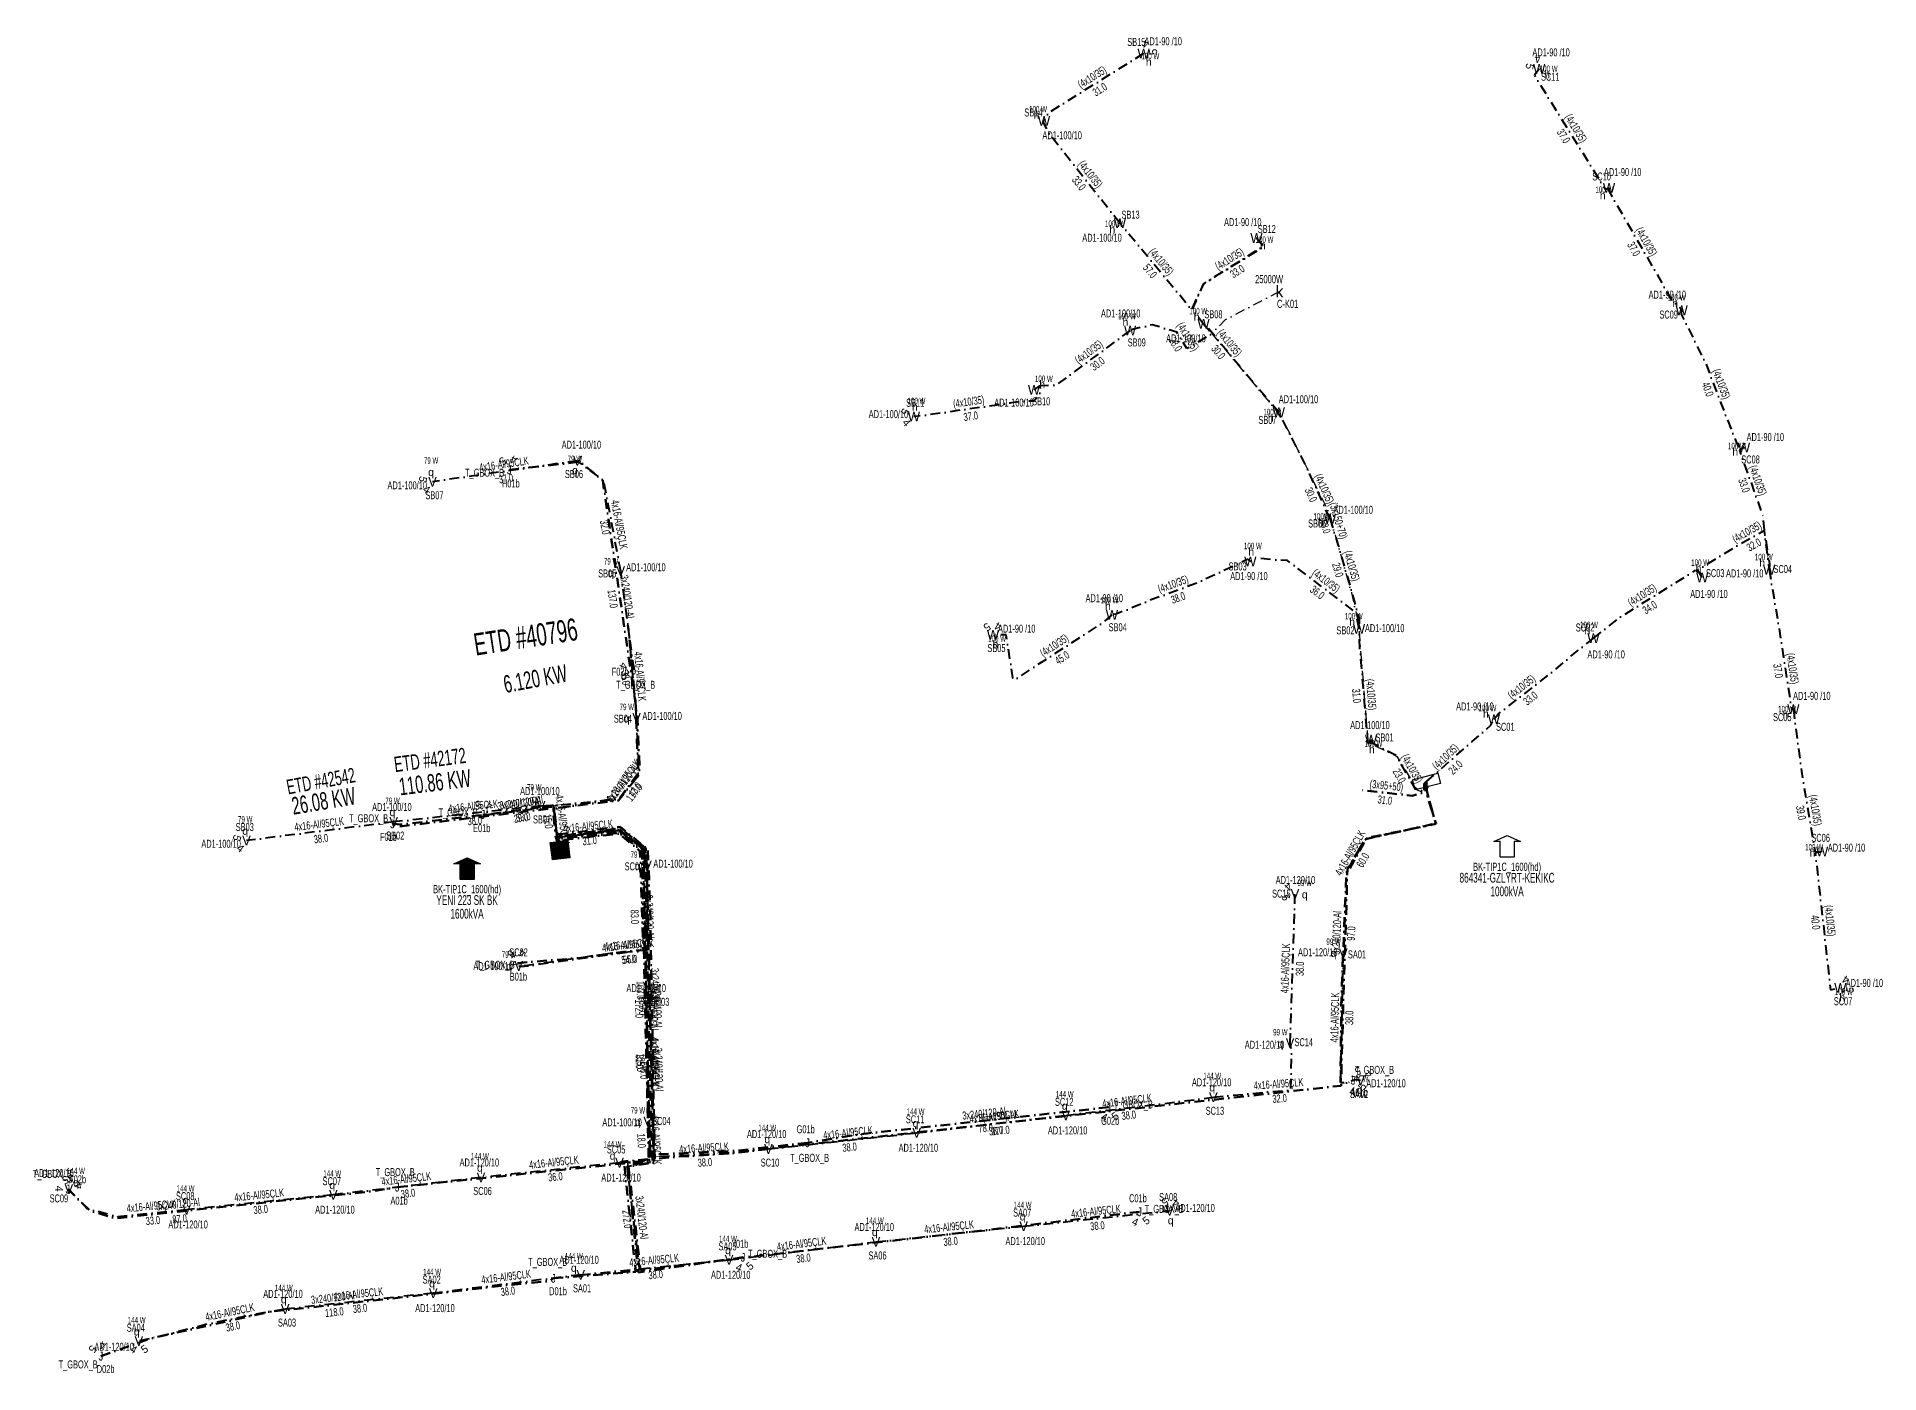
# Model space of a CAD drawing. Header units: millimetres. Extents: x 572025 to 573602, y 4087957 to 4089432.
# Drawn here: x 572557 to 573028.9, y 4088610 to 4088952.3 of the extents above; entities that cross this region are included whole.
import ezdxf
from ezdxf.enums import TextEntityAlignment as Align

# ---------------------------------------------------------------- set-up
doc = ezdxf.new("R2010")
doc.units = ezdxf.units.MM
doc.linetypes.add('DASHDOT', pattern=[5, 2.5, -1.25, 0, -1.25])
for name, color, linetype, lineweight in [('DIREK_AYD_MEVCUT', 190, 'Continuous', 25), ('DIREK_AYD_YENI', 152, 'Continuous', 25), ('DIREK_BOX_YENI', 5, 'Continuous', 25), ('HAT_ABONE_YERALTI_MEVCUT', 56, 'DASHDOT', 30), ('HAT_AG_YERALTI_MEVCUT', 126, 'DASHDOT', 50), ('HAT_AYD_YERALTI_MEVCUT', 150, 'DASHDOT', 40), ('HAT_AYD_YERALTI_YENI', 4, 'DASHDOT', 40), ('HAT_BOX_YERALTI_YENI', 5, 'DASHDOT', 50), ('HAT_OG_YERALTI_YENI', 1, 'DASHDOT', 70), ('KOFRE_ABONE_MEVCUT', 6, 'Continuous', 25), ('KULLANICI', 1, 'Continuous', 25), ('TRAFO_MEVCUT', 5, 'Continuous', 30), ('TRAFO_TADILAT_BYSK', 5, 'Continuous', 30), ('TRAFO_YENI', 5, 'Continuous', 30)]:
    doc.layers.add(name, color=color, linetype=linetype, lineweight=lineweight)
doc.layers.add('LAMBA_GUCU', color=4, linetype='Continuous')
doc.styles.add('Direk', font='B_CAD')
doc.styles.get("Standard").update_dxf_attribs({"font": 'Arial'})

# ---------------------------------------------------------------- blocks, each defined once
blk = doc.blocks.new('YENI_BINA_KARE')
blk.add_hatch(color=5).paths.add_polyline_path([(-2.25, -2.25), (2.25, -2.25), (2.25, 2.25), (-2.25, 2.25)])
at = {"layer": 'TRAFO_TADILAT_BYSK', "linetype": 'Continuous'}
for p, q in [((-2.25, -2.25), (-2.25, 2.25)), ((-2.25, 2.25), (2.25, 2.25)), ((0, 1.8), (0, 2.7)), ((2.25, 2.25), (2.25, -2.25)), ((2.25, -2.25), (-2.25, -2.25))]:
    blk.add_line(p, q, dxfattribs=at)
blk = doc.blocks.new('YENI_BETKOSK')
at = {"layer": 'TRAFO_YENI', "linetype": 'Continuous'}
for p, q in [((-3.4, 2), (0, 3.6)), ((-1.8, 2), (-3.4, 2)), ((-1.8, -2), (-1.8, 2)), ((0, 3.6), (3.4, 2)), ((3.4, 2), (1.8, 2)), ((1.8, 2), (1.8, -2)), ((1.8, -2), (-1.8, -2))]:
    blk.add_line(p, q, dxfattribs=at)
for points in [[(-3.4, 2), (-1.8, 2), (-1.8, 2.752941)], [(-1.8, 2.752941), (0, -2), (0, 3.6)], [(-1.8, -2), (-1.8, 2.752941), (0, -2)], [(0, -2), (0, 3.6), (1.8, -2)], [(0, 3.6), (1.8, -2), (1.8, 2.752941)], [(1.8, 2), (1.8, 2.752941), (3.4, 2)]]:
    blk.add_solid(points, dxfattribs=at)
blk = doc.blocks.new('MEV_BINA_KARE')
at = {"layer": 'TRAFO_MEVCUT', "linetype": 'Continuous'}
for p, q in [((-2.25, -2.25), (-2.25, 2.25)), ((-2.25, 2.25), (2.25, 2.25)), ((0, 1.8), (0, 2.7)), ((2.25, 2.25), (2.25, -2.25)), ((2.25, -2.25), (-2.25, -2.25))]:
    blk.add_line(p, q, dxfattribs=at)
blk = doc.blocks.new('MEV_BETKOSK')
at = {"layer": 'TRAFO_MEVCUT', "linetype": 'Continuous'}
for p, q in [((-3.4, 2), (0, 3.6)), ((-1.8, 2), (-3.4, 2)), ((-1.8, -2), (-1.8, 2)), ((0, 3.6), (3.4, 2)), ((3.4, 2), (1.8, 2)), ((1.8, 2), (1.8, -2)), ((1.8, -2), (-1.8, -2))]:
    blk.add_line(p, q, dxfattribs=at)

msp = doc.modelspace()

# ---------------------------------------------------------------- linework, layer by layer
at = {"layer": 'HAT_ABONE_YERALTI_MEVCUT', "flags": 128}
msp.add_lwpolyline([(572875.299851, 4088887.068875), (572861.376012, 4088879.814437), (572857.982807, 4088876.304226), (572874.246788, 4088856.881054), (572876.703936, 4088853.136829), (572887.57434, 4088831.294015), (572889.680467, 4088824.390599), (572893.775714, 4088809.881724), (572895.53082, 4088802.042252), (572897.987968, 4088771.620417), (572905.358367, 4088768.007525), (572906.762452, 4088765.784391), (572910.506678, 4088759.46601), (572911.559741, 4088758.997982), (572912.953, 4088761.559)], dxfattribs=at)
at = {"layer": 'HAT_AG_YERALTI_MEVCUT', "flags": 128}
msp.add_lwpolyline([(572912.953, 4088761.559), (572912.307, 4088760.882), (572912.342, 4088760.884), (572912.368, 4088758.783), (572911.435, 4088758.545), (572909.258, 4088757.928), (572895.755, 4088759.418)], dxfattribs=at)
at = {"layer": 'HAT_AYD_YERALTI_MEVCUT', "flags": 128}
for points in [[(572840.495, 4088948.033), (572816.07542, 4088932.790029), (572815.018, 4088930.765)], [(572941.827, 4088944.14), (572940.596, 4088942.449626), (572958.725878, 4088913.315103), (572959.721, 4088913.607)], [(572834.439, 4088904.558), (572816.400304, 4088927.385718), (572814.762205, 4088930.544909), (572815.018, 4088930.765)], [(572959.721, 4088913.607), (572959.625932, 4088912.899694), (572975.749023, 4088884.928474), (572978.571679, 4088882.265591), (572978.312, 4088882.259)], [(572869.415, 4088900.79), (572871.348452, 4088898.581079), (572855.906885, 4088889.095545), (572852.755545, 4088882.477731), (572834.439, 4088904.558)], [(572869.415, 4088900.79), (572871.188832, 4088898.704268), (572855.778778, 4088888.966627), (572852.946679, 4088882.451218), (572855.868, 4088878.824)], [(572855.868, 4088878.824), (572858.030412, 4088876.279987), (572851.586236, 4088872.445436), (572848.976611, 4088876.652791), (572842.692209, 4088878.570066), (572837.68599, 4088877.34514), (572837.052, 4088877.098)], [(572875.141, 4088856.127), (572865.529106, 4088867.395363), (572856.645713, 4088878.144005), (572855.868, 4088878.824)], [(572978.312, 4088882.259), (572978.206075, 4088881.304043), (572984.59646, 4088868.433267), (572988.916721, 4088857.002578), (572993.05697, 4088846.651954), (572994.292, 4088847.134)], [(572837.052, 4088877.098), (572818.102903, 4088863.076316), (572814.108579, 4088862.916543), (572812.441, 4088861.92)], [(572812.441, 4088861.92), (572813.895549, 4088862.916543), (572814.161837, 4088861.425329), (572812.51085, 4088858.975477), (572809.741452, 4088858.975477), (572782.176743, 4088855.042107), (572781.685, 4088855.086)], [(572888.234, 4088828.902), (572881.982529, 4088842.692042), (572875.914347, 4088854.613527), (572875.141, 4088856.127)], [(572994.292, 4088847.134), (572993.113565, 4088846.431486), (572999.072818, 4088829.723082), (572999.482493, 4088825.544405), (573000.834418, 4088817.309953), (573000.718, 4088815.84)], [(572888.234, 4088828.902), (572890.276818, 4088822.303455), (572893.807801, 4088810.256575), (572895.677144, 4088803.263846), (572895.69, 4088800.69)], [(572983.583, 4088813.851), (572982.47381, 4088815.791403), (572992.374407, 4088821.884078), (572999.436372, 4088825.83047), (573000.544131, 4088817.106867), (573000.718, 4088815.84)], [(572867.84, 4088817.946), (572867.233031, 4088818.485486), (572853.865361, 4088812.254341), (572843.533378, 4088808.526306), (572833.508775, 4088804.444052), (572832.404, 4088804.263)], [(572895.69, 4088800.69), (572894.904452, 4088804.853011), (572877.34065, 4088818.163058), (572869.19223, 4088818.748892), (572867.84, 4088817.946)], [(572955.721, 4088798.273), (572962.649201, 4088803.725808), (572975.636984, 4088811.799295), (572981.838358, 4088815.660528), (572983.35945, 4088814.724472), (572983.583, 4088813.851)], [(573000.718, 4088815.84), (573003.382763, 4088800.075071), (573006.416404, 4088780.361667), (573006.929, 4088780.113)], [(572832.404, 4088804.263), (572829.903642, 4088802.149876), (572807.330592, 4088787.565474), (572807.04382, 4088788.139018), (572805.290746, 4088799.16018), (572801.849483, 4088799.119213), (572801.937, 4088799.142)], [(572898.769, 4088772.292), (572898.694739, 4088771.484822), (572897.957326, 4088771.648692), (572895.909794, 4088795.727591), (572895.69, 4088800.69)], [(572930.238, 4088777.529), (572931.298627, 4088778.812774), (572945.573488, 4088789.928445), (572951.657855, 4088795.076755), (572955.721, 4088798.273)], [(573006.929, 4088780.113), (573008.990265, 4088764.247561), (573012.488776, 4088743.560713), (573014.289, 4088743.665)], [(572912.953, 4088761.559), (572924.629225, 4088771.792351), (572929.426514, 4088776.004605), (572930.238, 4088777.529)], [(572912.953, 4088761.559), (572912.541728, 4088758.743954), (572910.042715, 4088759.768139), (572905.249527, 4088768.166461), (572898.981511, 4088771.443855), (572898.769, 4088772.292)], [(573014.289, 4088743.665), (573012.544336, 4088743.220736), (573016.445458, 4088708.204874), (573018.948, 4088708.718)]]:
    msp.add_lwpolyline(points, dxfattribs=at)
at = {"layer": 'HAT_AYD_YERALTI_YENI', "flags": 128}
for points in [[(572695.469106, 4088843.717077), (572658.372697, 4088838.357617)], [(572706.584, 4088815.418), (572702.215015, 4088838.677965), (572695.469106, 4088843.717077)], [(572710.641295, 4088777.907556), (572708.80285, 4088798.723836), (572706.584, 4088815.418)], [(572686.216813, 4088755.355122), (572689.454854, 4088755.39649), (572697.082296, 4088756.20925), (572706.147697, 4088757.084531), (572711.336858, 4088764.211812), (572710.641295, 4088777.907556)], [(572912.953, 4088761.559), (572912.920587, 4088759.253644), (572915.399191, 4088750.745004), (572897.716017, 4088747.119583), (572892.326337, 4088737.605647), (572891.763657, 4088718.599563), (572891.661499, 4088717.483143)], [(572686.216813, 4088755.355122), (572648.423467, 4088751.210046)], [(572686.216813, 4088755.355122), (572689.329814, 4088755.58405), (572690.392655, 4088747.644009), (572690.955335, 4088745.768409), (572691.04, 4088743.984)], [(572648.423467, 4088751.210046), (572610.72343, 4088746.447547)], [(572696.346954, 4088635.239951), (572711.488704, 4088636.216438), (572708.237663, 4088662.956246), (572714.252088, 4088664.09411), (572712.95022, 4088715.1158), (572712.543071, 4088744.019054), (572705.797162, 4088749.301994), (572690.761099, 4088747.513922), (572691.04, 4088743.984)], [(572691.04, 4088743.984), (572690.935206, 4088747.519491), (572705.889992, 4088749.063735), (572712.635901, 4088744.105898), (572713.02612, 4088742.870264), (572713.446, 4088740.082)], [(572713.446, 4088740.082), (572713.204833, 4088718.17885), (572704.5083, 4088717.609918), (572682.07612, 4088714.358877), (572680.46212, 4088714.306669)], [(572878.026, 4088694.575), (572879.27958, 4088732.748815)], [(572680.46212, 4088714.306669), (572681.978784, 4088714.26717), (572703.735747, 4088717.26813), (572712.988709, 4088718.51853), (572713.238789, 4088701.075448), (572713.162754, 4088705.100488)], [(572896.083097, 4088685.016713), (572894.645096, 4088685.177866), (572892.610421, 4088684.40099), (572890.982682, 4088684.696943), (572891.661499, 4088717.483143)], [(572713.162754, 4088705.100488), (572713.494657, 4088674.50152)], [(572858.371027, 4088680.709084), (572872.167238, 4088682.047854), (572878.234268, 4088682.491783), (572878.382245, 4088692.406199), (572878.026, 4088694.575)], [(572820.588155, 4088676.050441), (572851.787599, 4088679.841407), (572858.371027, 4088680.709084)], [(572782.38178, 4088671.579575), (572820.588155, 4088676.050441)], [(572713.494657, 4088674.50152), (572714.063348, 4088664.847661), (572707.089962, 4088664.270553), (572706.272393, 4088663.933907)], [(572744.409599, 4088667.444646), (572782.38178, 4088671.579575)], [(572706.272393, 4088663.933907), (572720.841086, 4088665.456177), (572735.220689, 4088666.321838), (572744.409599, 4088667.444646)], [(572706.272393, 4088663.933907), (572670.800436, 4088660.171108)], [(572595.392547, 4088651.897874), (572577.755652, 4088650.109801), (572569.953155, 4088652.141702), (572565.239146, 4088657.180814)], [(572670.800436, 4088660.171108), (572632.967809, 4088655.727072)], [(572632.967809, 4088655.727072), (572595.392547, 4088651.897874)], [(572809.782585, 4088647.664546), (572847.179232, 4088651.646783)], [(572771.956729, 4088643.649511), (572809.782585, 4088647.664546)], [(572734.329994, 4088639.032877), (572771.956729, 4088643.649511)], [(572696.346954, 4088635.239951), (572734.329994, 4088639.032877)], [(572696.346954, 4088635.239951), (572658.565681, 4088630.520805)], [(572658.565681, 4088630.520805), (572620.631318, 4088626.45277)], [(572620.631318, 4088626.45277), (572613.072649, 4088625.152354), (572600.637419, 4088622.551521), (572587.064325, 4088619.137929), (572583.163076, 4088618.243893)]]:
    msp.add_lwpolyline(points, dxfattribs=at)
at = {"layer": 'HAT_BOX_YERALTI_YENI', "flags": 128}
for points in [[(572678.041, 4088841.391), (572696.113061, 4088843.461516), (572701.964934, 4088838.747507), (572710.818595, 4088778.546198), (572711.468803, 4088763.510135), (572706.267138, 4088757.333158), (572689.443003, 4088754.569774), (572690.33704, 4088746.767277), (572691.04, 4088743.984)], [(572709.916, 4088790.153), (572708.430714, 4088801.612944), (572710.353244, 4088782.288906), (572711.074275, 4088763.155821), (572705.978966, 4088756.669121), (572649.779166, 4088750.036956), (572648.15, 4088750.71)], [(572912.953, 4088761.559), (572912.896864, 4088758.678658), (572915.349572, 4088750.743426), (572897.266862, 4088746.847948), (572892.45763, 4088738.383701), (572891.160268, 4088707.059023), (572890.921907, 4088684.486714), (572892.709979, 4088684.324162), (572894.170822, 4088685.038066)], [(572648.15, 4088750.71), (572650.51055, 4088750.544736), (572673.330353, 4088753.233096), (572689.397996, 4088755.483817), (572690.398316, 4088745.980775), (572691.04, 4088743.984)], [(572671.297, 4088753.119), (572672.403527, 4088753.022334), (572689.187745, 4088755.138396), (572689.812945, 4088747.828364), (572690.870976, 4088744.317625), (572691.04, 4088743.984)], [(572649.361278, 4088657.673514), (572707.425231, 4088663.766466), (572714.158155, 4088664.632127), (572713.725324, 4088681.608715), (572712.671418, 4088725.228523), (572712.264289, 4088744.045625), (572705.827317, 4088748.817863), (572691.140664, 4088747.153129), (572690.844711, 4088746.117294), (572689.956853, 4088744.526548), (572690.252806, 4088744.341578), (572691.04, 4088743.984)], [(572680.103183, 4088715.07993), (572696.381407, 4088716.402806), (572707.220675, 4088717.956558), (572712.325859, 4088718.400487), (572711.805181, 4088735.521207), (572711.507984, 4088743.763735), (572706.180835, 4088748.166032), (572698.042136, 4088747.352162), (572690.828289, 4088746.501298), (572690.347366, 4088745.539452), (572690.458348, 4088744.318647), (572691.04, 4088743.984)], [(572689.357, 4088634.323), (572710.434469, 4088635.972081), (572707.483959, 4088663.422351), (572714.682596, 4088664.463684), (572714.276216, 4088677.549122), (572712.892175, 4088738.80309), (572712.559255, 4088744.219924), (572706.603207, 4088749.066149), (572690.954708, 4088747.327427), (572690.473785, 4088746.661534), (572690.362802, 4088745.18177), (572691.04, 4088743.984)], [(572839.464, 4088651.357), (572798.496284, 4088646.477906), (572739.620461, 4088639.816134), (572711.661513, 4088636.402541), (572708.573024, 4088662.979798), (572715.318933, 4088663.95511), (572714.095351, 4088730.325879), (572713.527957, 4088744.207036), (572706.456944, 4088749.977633), (572690.201741, 4088747.945733), (572690.201741, 4088745.263625), (572691.04, 4088743.984)], [(572754.431415, 4088669.034139), (572736.048677, 4088667.003994), (572720.418674, 4088666.282609), (572715.032335, 4088666.09024), (572713.884387, 4088709.410498), (572713.264904, 4088740.185418), (572712.99563, 4088744.463055), (572706.484671, 4088749.605233), (572690.627348, 4088747.608446), (572690.590354, 4088746.831571), (572690.516366, 4088746.017701), (572691.04, 4088743.984)], [(572737.917131, 4088639.705774), (572711.10055, 4088635.848664), (572708.28715, 4088663.232428), (572715.164351, 4088664.295268), (572713.102472, 4088744.029241), (572705.943086, 4088749.273162), (572690.986375, 4088747.301377), (572690.601637, 4088746.339531), (572691.04, 4088743.984)], [(572831.558776, 4088678.15019), (572768.118202, 4088671.264099), (572754.431415, 4088669.034139)], [(572564.977939, 4088657.177749), (572570.577856, 4088651.683491), (572577.128702, 4088649.675973), (572609.671618, 4088653.162714), (572641.791898, 4088656.438138), (572649.361278, 4088657.673514)], [(572573.468667, 4088614.376648), (572585.806865, 4088618.826259), (572616.610473, 4088625.73472), (572649.445983, 4088629.310865), (572677.273856, 4088632.558489), (572688.327394, 4088633.615077), (572689.357, 4088634.323)]]:
    msp.add_lwpolyline(points, dxfattribs=at)
at = {"layer": 'HAT_OG_YERALTI_YENI', "flags": 128}
msp.add_lwpolyline([(572691.04, 4088743.984), (572690.80375, 4088746.929275), (572706.246192, 4088748.367236), (572712.012817, 4088743.808931), (572712.697876, 4088709.05776), (572713.730335, 4088665.374108), (572733.740166, 4088666.352343), (572873.48985, 4088681.70864), (572891.105956, 4088683.659994), (572891.268508, 4088691.868871), (572892.723733, 4088739.213574), (572897.412734, 4088746.841015), (572914.528465, 4088750.642941), (572915.278705, 4088750.830501), (572913.027985, 4088759.208182), (572913.090505, 4088761.083783), (572912.953, 4088761.559)], dxfattribs=at)

# ---------------------------------------------------------------- block references
at = {"layer": 'TRAFO_MEVCUT', "linetype": 'ByBlock', "xscale": 1.49756, "yscale": 0.598049, "rotation": 194.282208}
msp.add_blockref('MEV_BINA_KARE', (572912.953, 4088761.559), dxfattribs=at)
msp.add_blockref('MEV_BINA_KARE', (572912.953, 4088761.559), dxfattribs=at)
at = {"layer": 'TRAFO_MEVCUT', "linetype": 'ByBlock'}
msp.add_blockref('MEV_BETKOSK', (572933.600642, 4088744.179349), dxfattribs=at)
msp.add_blockref('MEV_BETKOSK', (572933.600642, 4088744.179349), dxfattribs=at)
at = {"layer": 'TRAFO_YENI', "rotation": 6.723721000000001}
msp.add_blockref('YENI_BINA_KARE', (572691.04, 4088743.984), dxfattribs=at)
msp.add_blockref('YENI_BINA_KARE', (572691.04, 4088743.984), dxfattribs=at)
at = {"layer": 'TRAFO_YENI'}
msp.add_blockref('YENI_BETKOSK', (572667.229179, 4088738.452154), dxfattribs=at)
msp.add_blockref('YENI_BETKOSK', (572667.229179, 4088738.452154), dxfattribs=at)

# ---------------------------------------------------------------- texts
at = {"layer": 'DIREK_AYD_MEVCUT', "linetype": 'ByBlock', "width": 0.53}
for s, p in [('SB15', (572838.641689, 4088951.002046)), ('AD1-90 /10', (572845.52091, 4088951.170228)), ('AD1-90 /10', (572944.877931, 4088948.329452)), ('SC11', (572944.656272, 4088942.079607)), ('SB14', (572812.27627, 4088932.940527)), ('AD1-100/10', (572819.643302, 4088927.094883)), ('SC10', (572957.822603, 4088916.547423)), ('AD1-90 /10', (572963.214351, 4088917.675048)), ('SB13', (572837.159139, 4088906.760463)), ('AD1-100/10', (572829.864838, 4088900.854357)), ('AD1-90 /10', (572865.908836, 4088904.853704)), ('SB12', (572872.056823, 4088903.085816)), ('AD1-90 /10', (572974.636946, 4088886.260877)), ('AD1-100/10', (572834.643746, 4088881.460827)), ('SB08', (572858.392412, 4088881.248323)), ('SC09', (572974.985506, 4088881.17068)), ('SB09', (572838.743404, 4088874.033828)), ('AD1-100/10', (572851.349419, 4088875.085099)), ('SB11', (572781.996172, 4088858.57214)), ('AD1-100/10', (572807.317102, 4088858.638191)), ('SB10', (572814.282792, 4088858.943794)), ('AD1-100/10', (572880.171971, 4088859.490495)), ('AD1-100/10', (572775.153612, 4088855.668991)), ('SB07', (572872.231366, 4088854.181742)), ('AD1-90 /10', (572999.742759, 4088849.799711)), ('SC08', (572995.95835, 4088844.056131)), ('AD1-100/10', (572894.188672, 4088831.163262)), ('SB06', (572884.961981, 4088827.659465)), ('SB03', (572864.582453, 4088816.666005)), ('SC04', (573004.214581, 4088815.994676)), ('AD1-90 /10', (572867.480691, 4088814.190897)), ('SC03', (572986.907804, 4088814.944472)), ('AD1-90 /10', (572994.465476, 4088814.882741)), ('AD1-90 /10', (572830.437276, 4088808.528266)), ('AD1-90 /10', (572985.300216, 4088809.612379)), ('AD1-90 /10', (572808.000892, 4088800.720886)), ('SB04', (572833.869561, 4088801.084615)), ('SB02', (572892.213273, 4088800.287053)), ('AD1-100/10', (572902.256587, 4088800.85176)), ('SC02', (572953.556704, 4088801.023604)), ('SB05', (572802.818908, 4088795.754931)), ('AD1-90 /10', (572958.978258, 4088794.133352)), ('AD1-90 /10', (573011.651142, 4088783.513951)), ('AD1-90 /10', (572925.355424, 4088780.797022)), ('SC05', (573004.088918, 4088778.067534)), ('AD1-100/10', (572898.482071, 4088776.016722)), ('SC01', (572933.146605, 4088775.582203)), ('SB01', (572902.223627, 4088772.853738)), ('SC06', (573013.919618, 4088747.145454)), ('AD1-90 /10', (573020.539179, 4088744.632674)), ('AD1-90 /10', (573025.119645, 4088709.983446)), ('SC07', (573019.651021, 4088705.289332))]:
    msp.add_text(s, height=2.05, dxfattribs=at).set_placement(p, align=Align.MIDDLE_CENTER)
at = {"layer": 'DIREK_AYD_MEVCUT', "linetype": 'ByBlock', "style": 'Direk'}
for p in [(572840.495, 4088948.033), (572941.827, 4088944.14), (572815.018, 4088930.765), (572959.721, 4088913.607), (572834.439, 4088904.558), (572869.415, 4088900.79), (572978.312, 4088882.259), (572837.052, 4088877.098), (572855.868, 4088878.824), (572812.441, 4088861.92), (572781.685, 4088855.086), (572875.141, 4088856.127), (572994.292, 4088847.134), (572888.234, 4088828.902), (572867.84, 4088817.946), (573000.718, 4088815.84), (572983.583, 4088813.851), (572832.404, 4088804.263), (572801.937, 4088799.142), (572895.69, 4088800.69), (572955.721, 4088798.273), (572930.238, 4088777.529), (573006.929, 4088780.113), (572898.769, 4088772.292), (573014.289, 4088743.665), (573018.948, 4088708.718)]:
    msp.add_text('W', height=2.5, dxfattribs=at).set_placement(p, align=Align.MIDDLE_CENTER)
at = {"layer": 'DIREK_AYD_MEVCUT', "color": 32, "style": 'Direk'}
for s, rotation, p in [('4', 166.972865, (572841.058531, 4088950.468659)), ('5', 99.472866, (572842.960909, 4088948.444451)), ('5', 256.436353, (572939.396725, 4088944.726313)), ('4', 188.936354, (572941.438657, 4088946.609654)), ('5', 242.399304, (572779.469505, 4088856.244267)), ('4', 309.899304, (572779.767068, 4088853.482399)), ('4', 149.594347, (572803.202297, 4088801.298159)), ('5', 217.094346, (572800.429177, 4088801.136109)), ('4', 146.587437, (573020.324659, 4088710.804818)), ('5', 439.087438, (573021.402793, 4088708.244723))]:
    msp.add_text(s, height=2, rotation=rotation, dxfattribs=at).set_placement(p, align=Align.MIDDLE_CENTER)
at = {"layer": 'DIREK_AYD_MEVCUT', "color": 40, "linetype": 'ByBlock', "style": 'Direk'}
for p in [(572841.818794, 4088945.912253), (572943.847909, 4088942.668291), (572813.059622, 4088932.318948), (572958.092288, 4088911.710346), (572832.496044, 4088902.984812), (572871.048143, 4088898.89716), (572976.621022, 4088884.100357), (572835.843854, 4088879.286694), (572854.100233, 4088880.591767), (572814.546209, 4088863.268367), (572781.907266, 4088857.5761), (572873.06269, 4088854.73753), (572992.046185, 4088846.035677), (572885.896844, 4088828.014475), (572868.078126, 4088820.434633), (572982.644274, 4088816.168066), (572998.950233, 4088817.607767), (572831.357171, 4088806.533275), (572893.922233, 4088802.457767), (572802.566935, 4088796.722665), (572954.175074, 4088800.237717), (572928.160425, 4088778.919569), (573004.90037, 4088778.651953), (572898.961015, 4088769.799385), (573011.818435, 4088743.282499), (573019.450158, 4088706.268952)]:
    msp.add_text('h', height=2, dxfattribs=at).set_placement(p, align=Align.MIDDLE_CENTER)
at = {"layer": 'DIREK_AYD_YENI', "width": 0.53}
for s, p in [('AD1-100/10', (572696.518258, 4088847.842323)), ('SB06', (572694.606432, 4088840.325058)), ('AD1-100/10', (572651.901911, 4088837.422757)), ('SB07', (572658.873159, 4088834.893582)), ('AD1-100/10', (572713.032559, 4088816.45141)), ('SB05', (572703.128095, 4088814.864176)), ('SB04', (572707.149724, 4088777.664794)), ('AD1-100/10', (572717.187609, 4088778.362707)), ('AD1-100/10', (572685.872094, 4088759.119301)), ('AD1-100/10', (572647.971185, 4088755.043142)), ('SB03', (572610.284775, 4088749.91995)), ('SB01', (572686.430208, 4088751.861634)), ('AD1-100/10', (572604.229732, 4088745.627223)), ('SB02', (572648.833599, 4088747.734158)), ('AD1-100/10', (572719.99244, 4088740.535919)), ('SC01', (572709.954383, 4088739.839897)), ('AD1-120/10', (572879.397761, 4088736.34762)), ('SC15', (572875.781466, 4088732.863689)), ('SC02', (572680.400025, 4088717.806118)), ('AD1-120/10', (572885.107078, 4088717.85042)), ('SA01', (572895.156017, 4088717.287328)), ('AD1-100/10', (572673.892658, 4088714.285982)), ('AD1-100/10', (572713.110042, 4088708.64573)), ('SC03', (572716.662255, 4088705.159558)), ('AD1-120/10', (572871.476824, 4088694.148775)), ('SC14', (572881.518611, 4088694.802301)), ('AD1-120/10', (572857.933635, 4088684.532978)), ('AD1-120/10', (572902.592761, 4088684.28719)), ('SC12', (572820.173673, 4088679.525813)), ('SA02', (572895.693301, 4088681.538486)), ('AD1-100/10', (572706.930996, 4088674.272728)), ('SC04', (572716.992533, 4088674.623446)), ('SC11', (572781.988937, 4088675.057458)), ('SC13', (572858.768777, 4088677.231758)), ('AD1-120/10', (572743.967455, 4088671.271489)), ('AD1-120/10', (572821.045684, 4088672.214126)), ('SC05', (572705.412771, 4088667.326701)), ('AD1-120/10', (572782.813292, 4088667.759344)), ('AD1-120/10', (572561.415544, 4088661.268113)), ('AD1-120/10', (572670.373796, 4088663.98829)), ('AD1-120/10', (572706.672511, 4088660.13352)), ('SC10', (572744.811308, 4088663.967776)), ('SC08', (572595.038613, 4088655.379932)), ('SC07', (572632.586217, 4088659.206208)), ('SC06', (572671.189204, 4088656.692766)), ('SA08', (572846.808625, 4088655.127106)), ('SC09', (572562.683196, 4088654.789764)), ('AD1-120/10', (572633.385887, 4088651.915274)), ('SA07', (572809.412565, 4088651.144932)), ('AD1-120/10', (572853.69465, 4088652.340587)), ('AD1-120/10', (572595.777869, 4088648.107005)), ('AD1-120/10', (572771.519218, 4088647.473479)), ('SA05', (572733.942963, 4088642.511412)), ('AD1-120/10', (572810.186912, 4088643.86147)), ('AD1-120/10', (572695.917863, 4088639.058668)), ('SA06', (572772.354577, 4088640.172196)), ('SA02', (572658.162166, 4088633.997467)), ('SA01', (572696.676627, 4088631.755512)), ('AD1-120/10', (572734.754559, 4088635.216996)), ('AD1-120/10', (572620.089169, 4088630.33922)), ('AD1-120/10', (572659.009995, 4088626.69262)), ('SA03', (572621.114876, 4088622.986335)), ('SA04', (572582.38126, 4088621.655456)), ('AD1-120/10', (572576.835162, 4088616.793746))]:
    msp.add_text(s, height=2.05, dxfattribs=at).set_placement(p, align=Align.MIDDLE_CENTER)
at = {"layer": 'DIREK_AYD_YENI', "style": 'Direk'}
for p in [(572695.469106, 4088843.717077), (572658.372697, 4088838.357617), (572706.584, 4088815.418), (572710.641295, 4088777.907556), (572686.216813, 4088755.355122), (572648.423467, 4088751.210046), (572610.72343, 4088746.447547), (572713.446, 4088740.082), (572879.27958, 4088732.748815), (572891.661499, 4088717.483143), (572680.46212, 4088714.306669), (572713.162754, 4088705.100488), (572878.026, 4088694.575), (572896.083097, 4088685.016713), (572858.371027, 4088680.709084), (572713.494657, 4088674.50152), (572820.588155, 4088676.050441), (572782.38178, 4088671.579575), (572744.409599, 4088667.444646), (572670.800436, 4088660.171108), (572706.272393, 4088663.933907), (572565.239146, 4088657.180814), (572632.967809, 4088655.727072), (572595.392547, 4088651.897874), (572847.179232, 4088651.646783), (572809.782585, 4088647.664546), (572771.956729, 4088643.649511), (572734.329994, 4088639.032877), (572696.346954, 4088635.239951), (572620.631318, 4088626.45277), (572658.565681, 4088630.520805), (572583.163076, 4088618.243893)]:
    msp.add_text('V', height=2.5, dxfattribs=at).set_placement(p, align=Align.MIDDLE_CENTER)
at = {"layer": 'DIREK_AYD_YENI', "color": 4, "style": 'Direk'}
for p in [(572658.015223, 4088840.831927), (572694.852911, 4088841.294207), (572704.115496, 4088815.022411), (572708.147316, 4088777.734155), (572684.449046, 4088757.122889), (572648.130515, 4088753.692822), (572610.410105, 4088748.927834), (572710.951988, 4088739.909069), (572881.778234, 4088732.666763), (572889.165414, 4088717.623011), (572677.962133, 4088714.298797), (572713.199921, 4088702.600765), (572875.531278, 4088694.412642), (572858.08692, 4088683.192888), (572895.804671, 4088682.532265), (572710.996175, 4088674.414429), (572820.292096, 4088678.532849), (572744.122664, 4088669.928125), (572782.101178, 4088674.063777), (572704.504626, 4088665.701674), (572670.522744, 4088662.655637), (572567.064824, 4088658.888707), (572632.695243, 4088658.212169), (572595.139737, 4088654.385058), (572771.672551, 4088646.133307), (572809.518285, 4088650.150536), (572847.443952, 4088649.160838), (572734.053543, 4088641.517545), (572694.579187, 4088637.007718), (572658.277456, 4088633.004135), (572620.285919, 4088628.928795), (572582.604636, 4088620.680723)]:
    msp.add_text('q', height=2, dxfattribs=at).set_placement(p, align=Align.MIDDLE_CENTER)
at = {"layer": 'DIREK_AYD_YENI', "color": 32, "style": 'Direk'}
for s, rotation, p in [('5', 255.720861, (572655.949933, 4088838.974232)), ('4', 323.22086, (572656.875867, 4088836.355243)), ('5', 254.699817, (572608.312039, 4088747.107237)), ('4', 322.199817, (572609.191156, 4088744.472164)), ('5', 290.619155, (572876.939726, 4088731.868429)), ('4', 223.119155, (572877.570786, 4088734.57365)), ('5', 196.10568, (572895.389572, 4088687.418592)), ('4', 128.60568, (572898.036744, 4088686.576605)), ('4', 268.090849, (572562.740534, 4088657.264101)), ('5', 200.590849, (572564.359916, 4088659.521104)), ('5', 208.57832, (572845.983333, 4088653.842193)), ('4', 141.078321, (572848.749876, 4088653.591797)), ('4', 327.90741, (572581.834854, 4088616.125916)), ('5', 395.407409, (572584.611543, 4088616.20626))]:
    msp.add_text(s, height=2, rotation=rotation, dxfattribs=at).set_placement(p, align=Align.MIDDLE_CENTER)
at = {"layer": 'DIREK_BOX_YENI', "color": 32, "style": 'Direk'}
for s, rotation, p in [('4', 156.53588, (572679.155889, 4088843.959467)), ('5', 216.53588, (572676.374087, 4088843.640756)), ('4', 247.384753, (572707.331298, 4088791.229715)), ('5', 307.384753, (572707.691187, 4088788.45294)), ('5', 565.007316, (572670.113345, 4088755.656511)), ('4', 505.007316, (572672.902721, 4088755.412831)), ('5', 214.646025, (572678.51137, 4088717.383434)), ('4', 154.646025, (572681.30217, 4088717.610233)), ('5', 416.044442, (572896.493341, 4088683.474127)), ('4', 356.044442, (572893.977671, 4088682.244736)), ('4', 336.194858, (572830.428619, 4088675.588405)), ('5', 396.194858, (572833.212269, 4088675.890553)), ('5', 525.545658, (572565.676842, 4088659.889121)), ('4', 465.545658, (572567.675507, 4088657.928167)), ('4', 336.791712, (572838.36059, 4088648.783581)), ('5', 396.791712, (572841.140942, 4088649.11471)), ('4', 338.184891, (572736.876615, 4088637.106288)), ('5', 398.184891, (572739.648094, 4088637.504918)), ('5', 229.831185, (572571.329055, 4088616.182765)), ('4', 169.831185, (572573.963005, 4088617.132665))]:
    msp.add_text(s, height=2, rotation=rotation, dxfattribs=at).set_placement(p, align=Align.MIDDLE_CENTER)
at = {"layer": 'DIREK_BOX_YENI', "width": 0.53}
for s, p in [('T_GBOX_B', (572671.718631, 4088840.666646)), ('H01b', (572678.439389, 4088837.913747)), ('F02b', (572706.445031, 4088789.703139)), ('T_GBOX_B', (572710.409369, 4088786.346338)), ('T_GBOX_B', (572642.01125, 4088752.152736)), ('T_GBOX_B', (572664.94965, 4088753.673505)), ('E01b', (572670.9924, 4088749.63228)), ('F01b', (572647.077964, 4088747.378223)), ('T_GBOX_B', (572674.41569, 4088714.617726)), ('B01b', (572680.386682, 4088711.59143)), ('T_GBOX_B', (572899.642189, 4088687.711885)), ('T_GBOX_B', (572837.887235, 4088678.837106)), ('A01b', (572895.707561, 4088681.893478)), ('G02b', (572831.936461, 4088674.670628)), ('G01b', (572753.957747, 4088672.501939)), ('T_GBOX_B', (572754.957877, 4088665.179833)), ('T_GBOX_B', (572561.010928, 4088661.069911)), ('A02b', (572567.429131, 4088659.67608)), ('T_GBOX_B', (572648.845757, 4088661.521852)), ('A01b', (572649.825985, 4088654.204501)), ('C01b', (572839.050089, 4088654.832439)), ('T_GBOX_B', (572845.781588, 4088652.1094)), ('I01b', (572737.418843, 4088643.170122)), ('T_GBOX_B', (572687.868171, 4088638.529099)), ('T_GBOX_B', (572744.205517, 4088640.610252)), ('D01b', (572690.524886, 4088631.0236)), ('T_GBOX_B', (572567.625513, 4088612.269389)), ('D02b', (572574.656042, 4088611.084211))]:
    msp.add_text(s, height=2.05, dxfattribs=at).set_placement(p, align=Align.MIDDLE_CENTER)
at = {"layer": 'DIREK_BOX_YENI', "style": 'Direk', "width": 0.8}
for p in [(572678.041, 4088841.391), (572648.15, 4088750.71), (572671.297, 4088753.119), (572894.170822, 4088685.038066), (572831.558776, 4088678.15019), (572754.431415, 4088669.034139), (572564.977939, 4088657.177749), (572649.361278, 4088657.673514), (572839.464, 4088651.357), (572737.917131, 4088639.705774), (572689.357, 4088634.323), (572573.468667, 4088614.376648)]:
    msp.add_text('J', height=2.25, dxfattribs=at).set_placement(p, align=Align.MIDDLE_CENTER)
for rotation, p in [(9.819301, (572709.916, 4088790.153)), (281.481991, (572680.103183, 4088715.07993))]:
    msp.add_text('J', height=2.25, rotation=rotation, dxfattribs=at).set_placement(p, align=Align.MIDDLE_CENTER)
at = {"layer": 'HAT_ABONE_YERALTI_MEVCUT', "lineweight": 30, "width": 0.53}
msp.add_text('(3x150+70)', height=2.05, rotation=286.966148, dxfattribs=at).set_placement((572889.440409, 4088828.090343), align=Align.CENTER)
msp.add_text('158.0', height=1.9, rotation=286.966148, dxfattribs=at).set_placement((572887.814398, 4088827.594272), align=Align.TOP_CENTER)
at = {"layer": 'HAT_AG_YERALTI_MEVCUT', "lineweight": 30, "width": 0.53}
msp.add_text('(3x95+50)', height=2.05, rotation=353.703123, dxfattribs=at).set_placement((572902.599728, 4088759.517872), align=Align.CENTER)
msp.add_text('31.0', height=2.05, rotation=353.703123, dxfattribs=at).set_placement((572902.413272, 4088757.828128), align=Align.TOP_CENTER)
at = {"layer": 'HAT_AYD_YERALTI_MEVCUT', "lineweight": 30, "width": 0.53}
for rotation, p in [(391.972864, (572827.83512, 4088941.132569)), (301.893245, (572950.382618, 4088928.331452)), (308.316151, (572826.086563, 4088916.498859)), (299.959887, (572968.423897, 4088899.338568)), (309.677185, (572844.251478, 4088894.060558)), (392.288867, (572863.029745, 4088894.554008)), (301.809389, (572851.003759, 4088874.997144)), (396.500176, (572827.07185, 4088870.770435)), (309.572592, (572861.742605, 4088873.311181)), (290.704224, (572987.551696, 4088863.018435)), (368.121046, (572795.839022, 4088857.850268)), (289.629386, (572996.893794, 4088838.362829)), (294.386322, (572885.882429, 4088836.147975)), (29.197486, (572995.490741, 4088824.599276)), (286.336043, (572892.857994, 4088816.519095)), (379.840698, (572848.410874, 4088811.189867)), (322.844742, (572886.635932, 4088812.185486)), (31.865978, (572968.694349, 4088808.484444)), (392.866422, (572818.155837, 4088795.571622)), (278.748459, (573005.739694, 4088790.347651)), (37.907483, (572937.913828, 4088785.041263)), (274.860412, (572897.780504, 4088783.76016)), (43.461694, (572918.510924, 4088767.165135)), (299.714773, (572908.384349, 4088764.388631)), (279.598903, (573011.57762, 4088754.045874)), (276.357115, (573015.339671, 4088725.806921))]:
    msp.add_text('(4x10/35)', height=2.05, rotation=rotation, dxfattribs=at).set_placement(p, align=Align.CENTER)
for s, rotation, p in [('31.0', 391.972864, (572828.7353, 4088939.69046)), ('37.0', 301.893245, (572948.93926, 4088927.433277)), ('33.0', 308.316151, (572824.75274, 4088915.444859)), ('37.0', 299.959887, (572966.951059, 4088898.489599)), ('57.0', 309.677185, (572842.943067, 4088892.975173)), ('33.0', 392.288867, (572863.937865, 4088893.116886)), ('28.0', 301.809389, (572849.559088, 4088874.101083)), ('30.0', 309.572592, (572860.432214, 4088872.228187)), ('30.0', 396.500176, (572828.083053, 4088869.403881)), ('40.0', 290.704224, (572985.961485, 4088862.417411)), ('37.0', 368.121046, (572796.079173, 4088856.167316)), ('30.0', 294.386322, (572884.334099, 4088835.446067)), ('33.0', 289.629386, (572995.292589, 4088837.79174)), ('32.0', 29.197486, (572996.320038, 4088823.115272)), ('29.0', 286.336043, (572891.226625, 4088816.040935)), ('38.0', 379.840698, (572848.987865, 4088809.590779)), ('36.0', 322.844742, (572885.609171, 4088810.830583)), ('34.0', 31.865978, (572969.591837, 4088807.040659)), ('45.0', 392.866422, (572819.078397, 4088794.143728)), ('37.0', 278.748459, (573004.059473, 4088790.089087)), ('31.0', 274.860412, (572896.086617, 4088783.616122)), ('33.0', 37.907483, (572938.958288, 4088783.699956)), ('23.0', 299.714773, (572906.907893, 4088763.54597)), ('24.0', 43.461694, (572919.680302, 4088765.931216)), ('39.0', 279.598903, (573009.901421, 4088753.7624)), ('40.0', 276.357115, (573013.650124, 4088725.618688))]:
    msp.add_text(s, height=2.05, rotation=rotation, dxfattribs=at).set_placement(p, align=Align.TOP_CENTER)
at = {"layer": 'HAT_AYD_YERALTI_YENI', "lineweight": 30, "width": 0.53}
for rotation, p in [(368.220859, (572676.799361, 4088841.878613)), (280.638075, (572705.234899, 4088827.204896)), (275.047132, (572710.568777, 4088788.390475)), (53.942754, (572708.055113, 4088761.148475)), (366.091601, (572668.896033, 4088754.249723)), (277.624193, (572690.70372, 4088751.726803)), (367.199816, (572629.466918, 4088749.672094)), (5.895517, (572698.325291, 4088749.137117)), (420.46829, (572894.281607, 4088742.781584)), (7.696052, (572708.248398, 4088718.735674)), (363.742988, (572708.801078, 4088718.742571)), (88.119154, (572877.803248, 4088713.689806)), (88.813897, (572890.472272, 4088701.107638)), (270.621456, (572714.178655, 4088689.810223)), (271.461641, (572714.450877, 4088689.626637)), (4.184916, (572875.138724, 4088683.117552)), (6.978278, (572836.372709, 4088678.810972)), (6.486267, (572802.38522, 4088674.813553)), (273.37129, (572714.627531, 4088669.724576)), (6.263721, (572764.89919, 4088670.625612)), (366.138699, (572689.560323, 4088663.04368)), (3.445086, (572727.979809, 4088666.737472)), (366.699587, (572651.784958, 4088658.793285)), (365.818778, (572614.094003, 4088654.658093)), (365.789009, (572586.488364, 4088651.849502)), (6.07832, (572828.390904, 4088650.500886)), (6.058988, (572790.779937, 4088646.50228)), (6.994977, (572753.039846, 4088642.184867)), (5.702562, (572715.254014, 4088637.982207)), (367.119769, (572677.350965, 4088633.723824)), (371.813145, (572606.681021, 4088624.683935)), (366.120938, (572639.507866, 4088629.331942))]:
    msp.add_text('4x16-Al/95ÇLK', height=2.05, rotation=rotation, dxfattribs=at).set_placement(p, align=Align.CENTER)
for s, rotation, p in [('37.0', 368.220859, (572677.042442, 4088840.196081)), ('32.0', 280.638075, (572703.564117, 4088826.891068)), ('38.0', 275.047132, (572708.875369, 4088788.240917)), ('43.0', 53.942754, (572709.429442, 4088760.147867)), ('38.0', 366.091601, (572669.076434, 4088752.559322)), ('15.0', 277.624193, (572689.018749, 4088751.501256)), ('38.0', 367.199816, (572629.679979, 4088747.985498)), ('31.0', 5.895517, (572698.499906, 4088747.446109)), ('60.0', 420.46829, (572895.760748, 4088741.943645)), ('54.0', 7.696052, (572708.476058, 4088717.050987)), ('55.0', 363.742988, (572708.912055, 4088717.046197)), ('38.0', 88.119154, (572879.502332, 4088713.63401)), ('38.0', 88.813897, (572892.171908, 4088701.072448)), ('31.0', 270.621456, (572712.478755, 4088689.791785)), ('155.0', 271.461641, (572712.75143, 4088689.583274)), ('32.0', 4.184916, (572875.262782, 4088681.422085)), ('38.0', 6.978278, (572836.579248, 4088677.123565)), ('18.0', 273.37129, (572712.930473, 4088669.624605)), ('38.0', 6.486267, (572802.577261, 4088673.124435)), ('38.0', 6.263721, (572765.084669, 4088668.935761)), ('36.0', 366.138699, (572689.742113, 4088661.353428)), ('38.0', 3.445086, (572728.081965, 4088665.040544)), ('38.0', 366.699587, (572651.983286, 4088657.104894)), ('38.0', 365.818778, (572614.266353, 4088652.966852)), ('33.0', 365.789009, (572586.659835, 4088650.158172)), ('38.0', 6.07832, (572828.570913, 4088648.810443)), ('38.0', 6.058988, (572790.959376, 4088644.811777)), ('38.0', 6.994977, (572753.246876, 4088640.497521)), ('38.0', 5.702562, (572715.422934, 4088636.29062)), ('38.0', 366.120938, (572639.689133, 4088627.641633)), ('38.0', 367.119769, (572677.56167, 4088632.036932)), ('38.0', 371.813145, (572607.029046, 4088623.01994))]:
    msp.add_text(s, height=2.05, rotation=rotation, dxfattribs=at).set_placement(p, align=Align.TOP_CENTER)
at = {"layer": 'HAT_BOX_YERALTI_YENI', "lineweight": 30, "width": 0.53}
for rotation, p in [(278.366378, (572707.232718, 4088808.77053)), (411.850336, (572707.858181, 4088760.437531)), (7.185625, (572680.689314, 4088754.923689)), (7.973983, (572681.24626, 4088755.200238)), (271.74195, (572712.915127, 4088726.986686)), (447.628358, (572890.959677, 4088722.756536)), (271.294385, (572714.433978, 4088708.195307)), (271.481309, (572714.983127, 4088704.184228)), (271.384064, (572714.048123, 4088703.43915)), (271.517932, (572715.308062, 4088687.772885)), (366.194858, (572799.746765, 4088675.552181)), (6.115504, (572593.309607, 4088652.264507)), (276.628494, (572710.961586, 4088649.789286)), (6.215636, (572632.936198, 4088628.367796))]:
    msp.add_text('3x240/120-Al', height=2.05, rotation=rotation, dxfattribs=at).set_placement(p, align=Align.CENTER)
for s, rotation, p in [('137.0', 278.366378, (572705.55081, 4088808.523175)), ('117.0', 411.850336, (572709.195061, 4088759.387411)), ('29.0', 7.185625, (572680.901958, 4088753.237041)), ('53.0', 7.973983, (572681.48209, 4088753.516675)), ('83.0', 271.74195, (572711.215913, 4088726.935009)), ('97.0', 447.628358, (572892.658221, 4088722.686188)), ('163.0', 271.294385, (572712.734412, 4088708.156905)), ('172.0', 271.384064, (572712.348619, 4088703.398088)), ('169.0', 271.481309, (572713.283696, 4088704.140282)), ('146.0', 271.517932, (572713.608659, 4088687.727853)), ('78.0', 366.194858, (572799.930212, 4088673.862108)), ('272.0', 276.628494, (572709.27295, 4088649.593053)), ('87.0', 6.115504, (572593.490713, 4088650.574181)), ('118.0', 6.215636, (572633.120258, 4088626.677789))]:
    msp.add_text(s, height=2.05, rotation=rotation, dxfattribs=at).set_placement(p, align=Align.TOP_CENTER)
at = {"layer": 'HAT_OG_YERALTI_YENI', "lineweight": 30, "width": 0.53}
msp.add_text('3(1x150)-AL', height=2.05, rotation=6.270749, dxfattribs=at).set_placement((572803.522165, 4088674.875406), align=Align.CENTER)
msp.add_text('377.0', height=2.05, rotation=6.270749, dxfattribs=at).set_placement((572803.70785, 4088673.185577), align=Align.TOP_CENTER)
at = {"layer": 'KOFRE_ABONE_MEVCUT', "width": 0.6}
for s, p in [('25000W', (572872.646884, 4088890.23696)), ('C-K01', (572877.39007, 4088883.916777))]:
    msp.add_text(s, height=2.1, dxfattribs=at).set_placement(p, align=Align.MIDDLE_CENTER)
at = {"layer": 'KOFRE_ABONE_MEVCUT', "style": 'Direk'}
msp.add_text('k', height=3, dxfattribs=at).set_placement((572875.299851, 4088887.068875), align=Align.MIDDLE_CENTER)
at = {"layer": 'KULLANICI', "width": 0.6}
for s, height, rotation, p in [('ETD #40796', 5.681868, 8.746202, (572682.669699, 4088795.837891)), ('ETD #40796', 5.681868, 8.746202, (572682.669699, 4088795.837891)), ('6.120 KW', 4.461616, 10.57357, (572685.107156, 4088785.723912)), ('6.120 KW', 4.461616, 10.57357, (572685.107156, 4088785.723912)), ('ETD #42172', 3.9322, 7.4959, (572657.989314, 4088765.170576)), ('ETD #42172', 3.9322, 7.4959, (572657.989314, 4088765.170576)), ('ETD #42542', 3.7746, 10.425716, (572630.1318, 4088759.847545)), ('ETD #42542', 3.7746, 10.425716, (572630.1318, 4088759.847545)), ('110.86 KW', 4.459, 7.124806, (572659.257219, 4088759.148023)), ('110.86 KW', 4.459, 7.124806, (572659.257219, 4088759.148023)), ('26.08 KW', 4.4639, 9.574314, (572630.819541, 4088754.4083)), ('26.08 KW', 4.4639, 9.574314, (572630.819541, 4088754.4083))]:
    msp.add_text(s, height=height, rotation=rotation, dxfattribs=at).set_placement(p, align=Align.CENTER)
at = {"layer": 'LAMBA_GUCU', "linetype": 'Continuous', "lineweight": 20, "width": 0.55}
for s, p in [('100 W', (572842.22932, 4088947.379358)), ('100 W', (572944.258435, 4088944.135396)), ('100 W', (572813.470148, 4088933.786053)), ('100 W', (572958.502814, 4088913.177451)), ('100 W', (572832.90657, 4088904.451917)), ('100 W', (572871.458669, 4088900.364265)), ('100 W', (572854.510759, 4088882.058872)), ('100 W', (572977.031549, 4088885.567462)), ('100 W', (572836.25438, 4088880.7538)), ('100 W', (572814.956736, 4088864.735472)), ('100 W', (572782.317792, 4088859.043205)), ('100 W', (572873.473216, 4088856.204635)), ('79 W', (572694.852253, 4088844.236312)), ('100 W', (572992.456711, 4088847.502782)), ('79 W', (572658.014566, 4088843.774032)), ('100 W', (572886.30737, 4088829.48158)), ('100 W', (572868.488652, 4088821.901739)), ('79 W', (572704.114839, 4088817.964517)), ('100 W', (572983.054801, 4088817.635171)), ('100 W', (572999.360759, 4088819.074872)), ('100 W', (572831.767697, 4088808.00038)), ('100 W', (572894.332759, 4088803.924872)), ('100 W', (572954.5856, 4088801.704822)), ('100 W', (572802.977461, 4088798.18977)), ('79 W', (572708.146658, 4088780.67626)), ('100 W', (572928.570952, 4088780.386675)), ('100 W', (573005.310896, 4088780.119058)), ('100 W', (572899.371542, 4088771.26649)), ('79 W', (572684.448388, 4088760.064994)), ('79 W', (572648.129857, 4088756.634927)), ('79 W', (572610.409447, 4088751.86994)), ('79 W', (572710.95133, 4088742.851175)), ('100 W', (573012.228961, 4088744.749604)), ('99 W', (572881.777576, 4088735.608868)), ('79 W', (572677.961475, 4088717.240902)), ('99 W', (572889.164756, 4088720.565116)), ('100 W', (573019.860684, 4088707.736057)), ('79 W', (572713.199263, 4088705.54287)), ('99 W', (572875.53062, 4088697.354747)), ('144 W', (572858.086262, 4088686.134993)), ('144 W', (572895.804013, 4088685.474371)), ('144 W', (572820.291439, 4088681.474955)), ('79 W', (572710.995517, 4088677.356534)), ('144 W', (572782.10052, 4088677.005882)), ('144 W', (572744.122006, 4088672.870231)), ('144 W', (572670.522086, 4088665.597743)), ('144 W', (572704.503968, 4088668.643779)), ('144 W', (572567.064166, 4088661.830813)), ('144 W', (572632.694585, 4088661.154274)), ('144 W', (572595.139079, 4088657.327163)), ('144 W', (572809.517627, 4088653.092641)), ('144 W', (572847.443294, 4088652.102943)), ('144 W', (572771.671893, 4088649.075412)), ('144 W', (572734.052885, 4088644.45965)), ('144 W', (572694.578529, 4088639.949823)), ('144 W', (572620.285262, 4088631.8709)), ('144 W', (572658.276798, 4088635.94624)), ('144 W', (572582.603978, 4088623.622829))]:
    msp.add_text(s, height=1.65, dxfattribs=at).set_placement(p, align=Align.MIDDLE_CENTER)
at = {"layer": 'TRAFO_MEVCUT', "linetype": 'ByBlock', "width": 0.6}
for s, height, p in [('864341-GZLYRT-KEKIKC', 2.5, (572933.600642, 4088735.679349)), ('864341-GZLYRT-KEKIKC', 2.5, (572933.600642, 4088735.679349)), ('BK-TIP1C_1600(hd)', 2.1, (572933.600642, 4088738.679349)), ('BK-TIP1C_1600(hd)', 2.1, (572933.600642, 4088738.679349)), ('1000kVA', 2.5, (572933.600642, 4088732.179349)), ('1000kVA', 2.5, (572933.600642, 4088732.179349))]:
    msp.add_text(s, height=height, dxfattribs=at).set_placement(p, align=Align.CENTER)
at = {"layer": 'TRAFO_YENI', "width": 0.6}
for s, height, p in [('BK-TIP1C_1600(hd)', 2.1, (572667.229179, 4088732.952154)), ('BK-TIP1C_1600(hd)', 2.1, (572667.229179, 4088732.952154)), ('YENİ 223 SK BK', 2.5, (572667.229179, 4088729.952154)), ('YENİ 223 SK BK', 2.5, (572667.229179, 4088729.952154)), ('1600kVA', 2.5, (572667.229179, 4088726.452154)), ('1600kVA', 2.5, (572667.229179, 4088726.452154))]:
    msp.add_text(s, height=height, dxfattribs=at).set_placement(p, align=Align.CENTER)

doc.saveas('drawing.dxf')
